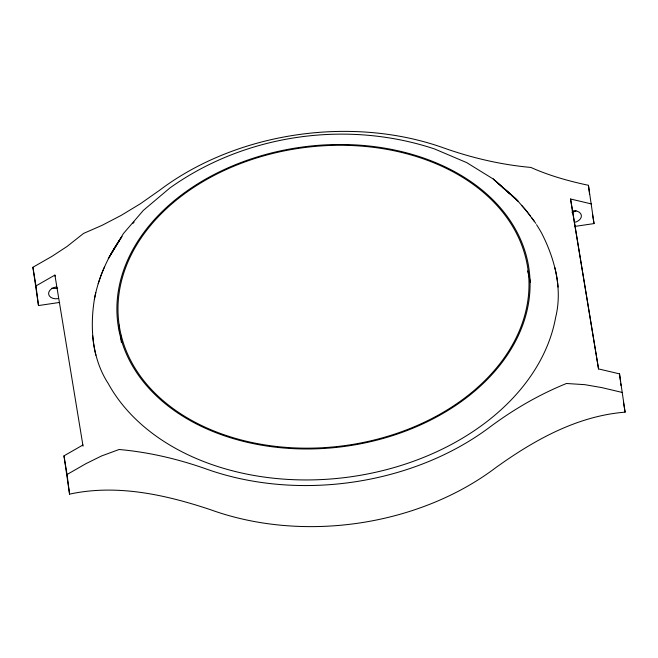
<?xml version="1.0" encoding="UTF-8"?>
<svg xmlns="http://www.w3.org/2000/svg" width="658" height="658" viewBox="0 0 658 658"><rect width="100%" height="100%" fill="white"/><g stroke="black" fill="none" stroke-linecap="round" stroke-linejoin="round"><path stroke-width="0.99" d="M95.813 292.522A233.582 170.274 -7.3 0 0 94.382 299.39C89.817 327.857 92.153 358.84 108.249 383.548A233.582 170.274 -7.3 0 0 352.688 476.524A233.582 170.274 -7.3 0 0 555.615 317.543C562.713 288.952 554.834 259.005 541.748 233.376A233.582 170.274 -7.3 0 0 536.533 224.666M94.382 299.39C98.552 276.59 108.595 255.32 121.952 236.493L108.299 258.627L123.375 233.615L143.403 210.33L169.83 188.023C245.278 134.133 346.758 119.764 434.584 148.963L466.711 162.625L493.278 179.034L515.683 198.519L526.071 210.478L535.793 223.358M59.681 302.433L38.485 305.559L32.9 267.271L51.834 256.431L66.976 246.528L83.517 233.442L102.13 225.307L121.228 215.355L140.508 203.667L159.754 190.146A241.215 175.842 -7.3 0 1 444.323 148.157C472.28 157.994 501.33 164.788 530.874 167.436C549.29 175.694 568.742 181.098 588.441 185.301L594.026 223.588L574.853 226.418M38.485 305.559L35.976 285.926L54.902 275.077L83.048 446.14M591.509 203.955L570.552 198.996L598.558 368.916L619.515 373.876L625.1 412.163C577.074 415.946 533.819 440.268 495.499 467.854A241.215 175.842 -7.3 0 1 210.93 509.843C165.808 494.75 117.009 483.852 69.559 494.133L63.974 455.854L82.908 445.005M69.559 494.133L67.05 474.5L85.976 463.651L101.497 455.986L119.114 449.496C148.659 452.136 177.718 458.939 205.674 468.776A241.215 175.842 -7.3 0 0 490.235 426.787C513.766 409.309 539.28 394.479 566.48 383.491L584.839 384.667L601.634 387.57L622.583 392.53M510.46 194.39L493.278 179.034L517.928 201.068L511.949 195.722M592.57 214.755L594.026 223.588M623.48 402.351L625.1 412.163M598.533 369.039L570.552 198.996M32.9 267.271L35.976 285.926M63.974 455.854L67.05 474.5M619.515 373.876L620.519 381.73M620.765 383.696L621.02 385.662M588.441 185.301L589.568 194.135M54.902 275.077L55.05 276.212M121.352 342.341A206.299 150.386 -7.3 0 1 120.685 335.218M121.681 342.045A205.938 150.123 -7.3 0 1 121.45 340.03M119.501 333.137A207.377 151.167 -7.3 0 1 119.46 325.11M527.527 270.923A207.377 151.167 -7.3 0 1 530.496 282.57M572.073 210.848A8.644 5.914 -9.4 0 1 581.335 215.199A8.644 5.914 -9.4 0 1 574.319 222.445M576.046 210.799A8.644 5.914 -9.4 0 1 571.868 212.221M57.929 298.666A8.644 5.914 -9.4 0 1 48.626 294.06A8.644 5.914 -9.4 0 1 56.423 286.929M57.69 287.998A8.644 5.914 -9.4 0 1 51.842 288.146M95.895 355.271A234.018 170.595 -7.3 0 1 92.679 335.728M554.842 267.535A234.018 170.595 -7.3 0 1 558.066 287.069M98.198 283.713A233.582 170.274 -7.3 0 1 104.671 266.597M111.136 253.824A233.582 170.274 -7.3 0 1 116.951 244.282M118.037 242.646A233.582 170.274 -7.3 0 1 119.147 241.009M132.793 223.556A233.582 170.274 -7.3 0 1 134.117 222.075M502.515 187.39A233.582 170.274 -7.3 0 1 509.432 193.271M521.555 205.288A233.582 170.274 -7.3 0 1 530.611 216.202M531.845 217.872A233.582 170.274 -7.3 0 1 534.247 221.244M228.754 436.328A206.299 150.386 -7.3 0 0 528.802 277.799A206.299 150.386 -7.3 0 0 212.921 176.064A206.299 150.386 -7.3 0 0 228.754 436.328M226.821 436.591A207.377 151.167 -7.3 0 0 529.945 278.893A207.377 151.167 -7.3 0 0 213.718 174.715A207.377 151.167 -7.3 0 0 226.821 436.591"/></g></svg>
